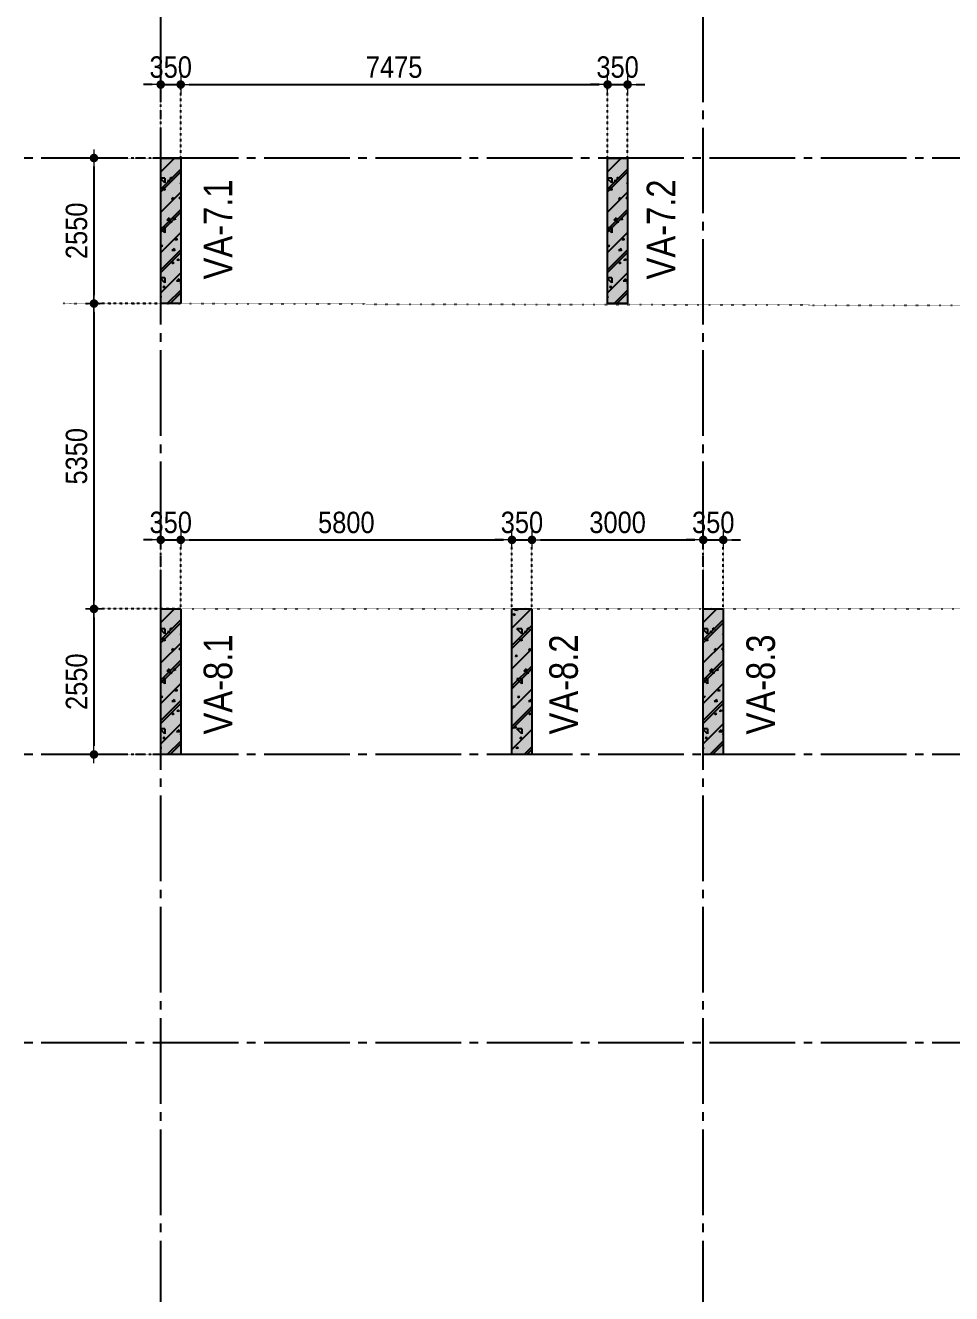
# Model space of a CAD drawing. Header units: millimetres. Extents: x -3973692 to -2843767, y 592734 to 838475.
# Drawn here: x -3122215 to -3105996, y 731136 to 753355 of the extents above; entities that cross this region are included whole.
import ezdxf
from ezdxf.enums import TextEntityAlignment as Align

# ---------------------------------------------------------------- set-up
doc = ezdxf.new("R2010")
doc.units = ezdxf.units.MM
doc.header["$MEASUREMENT"] = 0
doc.header["$PDMODE"] = 3
doc.header["$PDSIZE"] = -20
for name, pattern in [('CHG_XX_Luoi truc-Block A$0$MB_Luoi truc-150-TWA$0$Center101', [13, 10, -1, 1, -1]), ('DIVIDE2', [15.875, 6.35, -3.175, 0, -3.175, 0, -3.175]), ('DOT2', [0.125, 0, -0.125]), ('HIDDEN5', [2.8375, 1.25, -1.5875])]:
    doc.linetypes.add(name, pattern=pattern)
doc.layers.get('0').update_dxf_attribs({"lineweight": 9})
doc.layers.get('Defpoints').update_dxf_attribs({"color": 10, "lineweight": 0})
for name, color, linetype, lineweight in [("'S_General_Dim_1", 1, 'Continuous', 18), ("'S_General_Divide_3 Intermediate", 3, 'DIVIDE2', 40), ('CHG_XX_Cot_Block A-T4-7$0$DBAO', 3, 'Continuous', 13), ('TEXT', 7, 'Continuous', 15)]:
    doc.layers.add(name, color=color, linetype=linetype, lineweight=lineweight)
for name, color, linetype in [('CHG_XX_Cot_Block A-T4-7$0$mb_cot tang 9-13 twa$0$Concrete Hatch', 218, 'Continuous'), ('CHG_XX_Cot_Block A-T4-7$0$mb_cot tang 9-13 twa$0$Concrete Line', 6, 'Continuous'), ('CHG_XX_Cot_Block A-T4-7$0$mb_cot tang 9-13 twa$0$Concrete Solid', 216, 'Continuous'), ('CHG_XX_Luoi truc-Block A$0$MB_Luoi truc-150-TWA$0$Grid', 34, 'Continuous'), ('CHG_XX_Luoi truc-Block A$0$MB_Luoi truc-150-TWA$0$Grid Line', 251, 'CHG_XX_Luoi truc-Block A$0$MB_Luoi truc-150-TWA$0$Center101'), ('dim', 1, 'Continuous')]:
    doc.layers.add(name, color=color, linetype=linetype)
doc.styles.add('arial', font='arial.ttf', dxfattribs={"width": 0.85})
doc.styles.add('CHG_XX_Luoi truc-Block A$0$MB_Luoi truc-150-TWA$0$Grid A-F$0$VNI-HelveCB', font='')
doc.styles.add('TTP-HelCon', font='')
doc.styles.get('CHG_XX_Luoi truc-Block A$0$MB_Luoi truc-150-TWA$0$Grid A-F$0$VNI-HelveCB').set_extended_font_data('VNI-Helve-Condense', bold=True)
doc.styles.get('TTP-HelCon').set_extended_font_data('VNI-Helve-Condense')
doc.dimstyles.new('150', dxfattribs={"dimscale": 150, "dimtxt": 2.5, "dimasz": 1, "dimexe": 0, "dimexo": 0, "dimgap": 0.75, "dimtad": 1, "dimdec": 0, "dimzin": 9, "dimdsep": 46, "dimtxsty": 'arial', "dimblk1": 'DIMDOT', "dimblk2": 'DIMDOT', "dimsah": 1, "dimcen": 2, "dimdle": 3, "dimclre": 8, "dimclrt": 2, "dimadec": 0, "dimazin": 0, "dimtfac": 1, "dimtdec": 0, "dimtix": 1, "dimtmove": 2, "dimatfit": 3, "dimldrblk": 'DIMPIJL', "dimfxl": 1, "dimtvp": 1.8, "dimtolj": 1, "dimtzin": 0, "dimarcsym": 0})

# ---------------------------------------------------------------- blocks, each defined once
blk = doc.blocks.new('*U3016')
at = {"layer": 'CHG_XX_Luoi truc-Block A$0$MB_Luoi truc-150-TWA$0$Grid Line'}
blk.add_line((0, 0), (0, 467), dxfattribs=at)
at = {"layer": 'CHG_XX_Luoi truc-Block A$0$MB_Luoi truc-150-TWA$0$Grid', "lineweight": -2, "style": 'CHG_XX_Luoi truc-Block A$0$MB_Luoi truc-150-TWA$0$Grid A-F$0$VNI-HelveCB'}
for tag, p in [('GRIDSUB', (0, 476)), ('GRID', (0, -9))]:
    blk.add_attdef(tag, text='', height=5, dxfattribs=at).set_placement(p, align=Align.MIDDLE)
blk = doc.blocks.new('*U3014')
at = {"layer": 'CHG_XX_Luoi truc-Block A$0$MB_Luoi truc-150-TWA$0$Grid Line'}
blk.add_line((0, 0), (0, 404), dxfattribs=at)
at = {"layer": 'CHG_XX_Luoi truc-Block A$0$MB_Luoi truc-150-TWA$0$Grid', "lineweight": -2, "style": 'CHG_XX_Luoi truc-Block A$0$MB_Luoi truc-150-TWA$0$Grid A-F$0$VNI-HelveCB'}
for tag, p in [('GRIDSUB', (0, 413)), ('GRID', (0, -9))]:
    blk.add_attdef(tag, text='', height=5, dxfattribs=at).set_placement(p, align=Align.MIDDLE)
blk = doc.blocks.new('CHG_XX_Luoi truc-Block A')
at = {"layer": 'CHG_XX_Luoi truc-Block A$0$MB_Luoi truc-150-TWA$0$Grid', "xscale": 150, "yscale": 150, "zscale": 150}
for p in [(28650, 87440.7), (38150, 87440.7)]:
    blk.add_blockref('*U3016', p, dxfattribs=at)
at = {"layer": 'CHG_XX_Luoi truc-Block A$0$MB_Luoi truc-150-TWA$0$Grid', "xscale": -150, "yscale": 150, "zscale": 150, "rotation": 90}
for p in [(57309.5, 141059.6), (57309.5, 130609.6), (57309.5, 125559.6)]:
    blk.add_blockref('*U3014', p, dxfattribs=at)
blk = doc.blocks.new('CHG_XX_Cot_Block A-T4-7')
at = {"layer": 'CHG_XX_Cot_Block A-T4-7$0$mb_cot tang 9-13 twa$0$Concrete Solid'}
for points in [[(8043602, 1226633), (8043952, 1226633), (8043952, 1224083), (8043602, 1224083)], [(8051427, 1226633), (8051777, 1226633), (8051777, 1224083), (8051427, 1224083)], [(8043602, 1218734), (8043952, 1218734), (8043952, 1216184), (8043602, 1216184)], [(8049752, 1218734), (8050102, 1218734), (8050102, 1216184), (8049752, 1216184)], [(8053102, 1218734), (8053452, 1218734), (8053452, 1216184), (8053102, 1216184)]]:
    blk.add_hatch(color=256, dxfattribs=at).paths.add_polyline_path(points)
at = {"layer": 'CHG_XX_Cot_Block A-T4-7$0$mb_cot tang 9-13 twa$0$Concrete Hatch'}
for p, q in [((8043842, 1226633), (8043602, 1226394)), ((8043761, 1226629), (8043739, 1226633)), ((8043760, 1226633), (8043761, 1226629)), ((8051667, 1226633), (8051427, 1226394)), ((8051586, 1226629), (8051564, 1226633)), ((8051585, 1226633), (8051586, 1226629)), ((8043952, 1226440), (8043602, 1226090)), ((8043952, 1226390), (8043602, 1226040)), ((8043790, 1226301), (8043761, 1226277)), ((8043790, 1226301), (8043792, 1226271)), ((8051777, 1226440), (8051427, 1226090)), ((8051777, 1226390), (8051427, 1226040)), ((8051615, 1226301), (8051586, 1226277)), ((8051615, 1226301), (8051617, 1226271)), ((8043677, 1226283), (8043602, 1226283)), ((8043677, 1226196), (8043602, 1226271)), ((8043670, 1226117), (8043629, 1226078)), ((8043676, 1226073), (8043629, 1226078)), ((8043670, 1226117), (8043676, 1226073)), ((8043677, 1226283), (8043677, 1226196)), ((8043737, 1226252), (8043724, 1226217)), ((8043754, 1226227), (8043724, 1226217)), ((8043737, 1226252), (8043754, 1226227)), ((8043792, 1226271), (8043761, 1226277)), ((8043952, 1226196), (8043940, 1226196)), ((8043952, 1226183), (8043940, 1226196)), ((8051502, 1226283), (8051427, 1226283)), ((8051502, 1226196), (8051427, 1226271)), ((8051495, 1226117), (8051454, 1226078)), ((8051501, 1226073), (8051454, 1226078)), ((8051495, 1226117), (8051501, 1226073)), ((8051502, 1226283), (8051502, 1226196)), ((8051562, 1226252), (8051549, 1226217)), ((8051579, 1226227), (8051549, 1226217)), ((8051562, 1226252), (8051579, 1226227)), ((8051617, 1226271), (8051586, 1226277)), ((8051777, 1226196), (8051765, 1226196)), ((8051777, 1226183), (8051765, 1226196)), ((8043952, 1226037), (8043602, 1225687)), ((8043821, 1225942), (8043792, 1225918)), ((8043823, 1225912), (8043792, 1225918)), ((8043821, 1225942), (8043823, 1225912)), ((8043939, 1225953), (8043925, 1225918)), ((8043952, 1225928), (8043925, 1225918)), ((8043939, 1225953), (8043952, 1225933)), ((8051777, 1226037), (8051427, 1225687)), ((8051646, 1225942), (8051617, 1225918)), ((8051648, 1225912), (8051617, 1225918)), ((8051646, 1225942), (8051648, 1225912)), ((8051764, 1225953), (8051750, 1225918)), ((8051777, 1225928), (8051750, 1225918)), ((8051764, 1225953), (8051777, 1225933)), ((8043952, 1225733), (8043602, 1225383)), ((8043952, 1225683), (8043602, 1225333)), ((8051777, 1225733), (8051427, 1225383)), ((8051777, 1225683), (8051427, 1225333)), ((8043677, 1225408), (8043602, 1225408)), ((8043677, 1225408), (8043677, 1225321)), ((8043752, 1225583), (8043712, 1225544)), ((8043759, 1225539), (8043712, 1225544)), ((8043752, 1225583), (8043759, 1225539)), ((8043777, 1225533), (8043764, 1225498)), ((8043794, 1225508), (8043764, 1225498)), ((8043777, 1225533), (8043794, 1225508)), ((8043852, 1225583), (8043824, 1225559)), ((8043855, 1225553), (8043824, 1225559)), ((8043852, 1225583), (8043855, 1225553)), ((8051502, 1225408), (8051427, 1225408)), ((8051502, 1225408), (8051502, 1225321)), ((8051577, 1225583), (8051537, 1225544)), ((8051584, 1225539), (8051537, 1225544)), ((8051577, 1225583), (8051584, 1225539)), ((8051602, 1225533), (8051589, 1225498)), ((8051619, 1225508), (8051589, 1225498)), ((8051602, 1225533), (8051619, 1225508)), ((8051677, 1225583), (8051649, 1225559)), ((8051680, 1225553), (8051649, 1225559)), ((8051677, 1225583), (8051680, 1225553)), ((8043677, 1225321), (8043602, 1225396)), ((8043952, 1225330), (8043602, 1224980)), ((8043884, 1225225), (8043855, 1225201)), ((8043886, 1225195), (8043855, 1225201)), ((8043884, 1225225), (8043886, 1225195)), ((8043952, 1225321), (8043940, 1225321)), ((8043952, 1225308), (8043940, 1225321)), ((8051502, 1225321), (8051427, 1225396)), ((8051777, 1225330), (8051427, 1224980)), ((8051709, 1225225), (8051680, 1225201)), ((8051711, 1225195), (8051680, 1225201)), ((8051709, 1225225), (8051711, 1225195)), ((8051777, 1225321), (8051765, 1225321)), ((8051777, 1225308), (8051765, 1225321)), ((8043952, 1225026), (8043602, 1224676)), ((8043952, 1224976), (8043602, 1224626)), ((8043616, 1225113), (8043603, 1225078)), ((8043633, 1225088), (8043603, 1225078)), ((8043616, 1225113), (8043633, 1225088)), ((8043835, 1225050), (8043794, 1225011)), ((8043842, 1225005), (8043794, 1225011)), ((8043835, 1225050), (8043842, 1225005)), ((8051777, 1225026), (8051427, 1224676)), ((8051777, 1224976), (8051427, 1224626)), ((8051441, 1225113), (8051428, 1225078)), ((8051458, 1225088), (8051428, 1225078)), ((8051441, 1225113), (8051458, 1225088)), ((8051660, 1225050), (8051619, 1225011)), ((8051667, 1225005), (8051619, 1225011)), ((8051660, 1225050), (8051667, 1225005)), ((8043817, 1224815), (8043804, 1224780)), ((8043834, 1224790), (8043804, 1224780)), ((8043817, 1224815), (8043834, 1224790)), ((8043915, 1224866), (8043886, 1224842)), ((8043918, 1224836), (8043886, 1224842)), ((8043915, 1224866), (8043918, 1224836)), ((8051642, 1224815), (8051629, 1224780)), ((8051659, 1224790), (8051629, 1224780)), ((8051642, 1224815), (8051659, 1224790)), ((8051740, 1224866), (8051711, 1224842)), ((8051743, 1224836), (8051711, 1224842)), ((8051740, 1224866), (8051743, 1224836)), ((8043952, 1224623), (8043602, 1224273)), ((8043677, 1224533), (8043602, 1224533)), ((8043677, 1224446), (8043602, 1224521)), ((8043677, 1224533), (8043677, 1224446)), ((8043918, 1224516), (8043877, 1224477)), ((8043918, 1224516), (8043925, 1224472)), ((8051777, 1224623), (8051427, 1224273)), ((8051502, 1224533), (8051427, 1224533)), ((8051502, 1224446), (8051427, 1224521)), ((8051502, 1224533), (8051502, 1224446)), ((8051743, 1224516), (8051702, 1224477)), ((8051743, 1224516), (8051750, 1224472)), ((8043656, 1224395), (8043643, 1224360)), ((8043673, 1224370), (8043643, 1224360)), ((8043656, 1224395), (8043673, 1224370)), ((8043952, 1224319), (8043716, 1224083)), ((8043925, 1224472), (8043877, 1224477)), ((8043946, 1224507), (8043918, 1224483)), ((8043949, 1224478), (8043918, 1224483)), ((8043952, 1224446), (8043940, 1224446)), ((8043952, 1224433), (8043940, 1224446)), ((8043946, 1224507), (8043949, 1224478)), ((8051481, 1224395), (8051468, 1224360)), ((8051498, 1224370), (8051468, 1224360)), ((8051481, 1224395), (8051498, 1224370)), ((8051777, 1224319), (8051541, 1224083)), ((8051750, 1224472), (8051702, 1224477)), ((8051771, 1224507), (8051743, 1224483)), ((8051774, 1224478), (8051743, 1224483)), ((8051777, 1224446), (8051765, 1224446)), ((8051777, 1224433), (8051765, 1224446)), ((8051771, 1224507), (8051774, 1224478)), ((8043602, 1224211), (8043604, 1224188)), ((8043604, 1224188), (8043602, 1224189)), ((8043952, 1224269), (8043766, 1224083)), ((8043857, 1224096), (8043852, 1224083)), ((8043857, 1224096), (8043866, 1224083)), ((8043952, 1224127), (8043949, 1224125)), ((8043952, 1224124), (8043949, 1224125)), ((8051427, 1224211), (8051429, 1224188)), ((8051429, 1224188), (8051427, 1224189)), ((8051777, 1224269), (8051591, 1224083)), ((8051682, 1224096), (8051677, 1224083)), ((8051682, 1224096), (8051691, 1224083)), ((8051777, 1224127), (8051774, 1224125)), ((8051777, 1224124), (8051774, 1224125)), ((8043842, 1218734), (8043602, 1218494)), ((8043952, 1218541), (8043602, 1218191)), ((8043761, 1218730), (8043739, 1218734)), ((8043760, 1218734), (8043761, 1218730)), ((8050092, 1218734), (8049752, 1218394)), ((8049786, 1218651), (8049772, 1218616)), ((8049803, 1218626), (8049772, 1218616)), ((8049786, 1218651), (8049803, 1218626)), ((8049819, 1218734), (8049796, 1218712)), ((8049844, 1218707), (8049796, 1218712)), ((8049839, 1218734), (8049844, 1218707)), ((8050011, 1218730), (8049989, 1218734)), ((8050010, 1218734), (8050011, 1218730)), ((8053342, 1218734), (8053102, 1218494)), ((8053452, 1218541), (8053102, 1218191)), ((8053261, 1218730), (8053239, 1218734)), ((8053260, 1218734), (8053261, 1218730)), ((8043952, 1218491), (8043602, 1218141)), ((8043677, 1218384), (8043602, 1218384)), ((8043677, 1218296), (8043602, 1218371)), ((8043677, 1218384), (8043677, 1218296)), ((8043737, 1218352), (8043724, 1218317)), ((8043754, 1218327), (8043724, 1218317)), ((8043737, 1218352), (8043754, 1218327)), ((8043790, 1218401), (8043761, 1218377)), ((8043792, 1218371), (8043761, 1218377)), ((8043790, 1218401), (8043792, 1218371)), ((8043952, 1218296), (8043940, 1218296)), ((8043952, 1218284), (8043940, 1218296)), ((8050102, 1218441), (8049752, 1218091)), ((8050102, 1218391), (8049752, 1218041)), ((8049927, 1218384), (8049840, 1218384)), ((8049927, 1218296), (8049840, 1218384)), ((8049927, 1218384), (8049927, 1218296)), ((8049987, 1218352), (8049974, 1218317)), ((8050004, 1218327), (8049974, 1218317)), ((8049987, 1218352), (8050004, 1218327)), ((8050040, 1218401), (8050011, 1218377)), ((8050042, 1218371), (8050011, 1218377)), ((8050040, 1218401), (8050042, 1218371)), ((8053452, 1218491), (8053102, 1218141)), ((8053177, 1218384), (8053102, 1218384)), ((8053177, 1218296), (8053102, 1218371)), ((8053177, 1218384), (8053177, 1218296)), ((8053237, 1218352), (8053224, 1218317)), ((8053254, 1218327), (8053224, 1218317)), ((8053237, 1218352), (8053254, 1218327)), ((8053290, 1218401), (8053261, 1218377)), ((8053292, 1218371), (8053261, 1218377)), ((8053290, 1218401), (8053292, 1218371)), ((8053452, 1218296), (8053440, 1218296)), ((8053452, 1218284), (8053440, 1218296)), ((8043952, 1218137), (8043602, 1217787)), ((8043670, 1218217), (8043629, 1218178)), ((8043676, 1218173), (8043629, 1218178)), ((8043670, 1218217), (8043676, 1218173)), ((8049920, 1218217), (8049879, 1218178)), ((8049926, 1218173), (8049879, 1218178)), ((8049920, 1218217), (8049926, 1218173)), ((8053452, 1218137), (8053102, 1217787)), ((8053170, 1218217), (8053129, 1218178)), ((8053176, 1218173), (8053129, 1218178)), ((8053170, 1218217), (8053176, 1218173)), ((8043821, 1218042), (8043792, 1218018)), ((8043823, 1218012), (8043792, 1218018)), ((8043821, 1218042), (8043823, 1218012)), ((8043939, 1218054), (8043925, 1218019)), ((8043952, 1218028), (8043925, 1218019)), ((8043939, 1218054), (8043952, 1218033)), ((8050102, 1218037), (8049752, 1217687)), ((8049826, 1217932), (8049813, 1217897)), ((8049843, 1217907), (8049813, 1217897)), ((8049826, 1217932), (8049843, 1217907)), ((8050071, 1218042), (8050042, 1218018)), ((8050073, 1218012), (8050042, 1218018)), ((8050071, 1218042), (8050073, 1218012)), ((8053321, 1218042), (8053292, 1218018)), ((8053323, 1218012), (8053292, 1218018)), ((8053321, 1218042), (8053323, 1218012)), ((8053439, 1218054), (8053425, 1218019)), ((8053452, 1218028), (8053425, 1218019)), ((8053439, 1218054), (8053452, 1218033)), ((8043952, 1217834), (8043602, 1217484)), ((8043952, 1217784), (8043602, 1217434)), ((8043752, 1217684), (8043712, 1217645)), ((8043759, 1217639), (8043712, 1217645)), ((8043752, 1217684), (8043759, 1217639)), ((8043777, 1217634), (8043764, 1217599)), ((8043777, 1217634), (8043794, 1217609)), ((8043852, 1217684), (8043824, 1217660)), ((8043855, 1217654), (8043824, 1217660)), ((8043852, 1217684), (8043855, 1217654)), ((8050102, 1217734), (8049752, 1217384)), ((8050102, 1217684), (8049752, 1217334)), ((8050002, 1217684), (8049962, 1217645)), ((8050009, 1217639), (8049962, 1217645)), ((8050002, 1217684), (8050009, 1217639)), ((8050027, 1217634), (8050014, 1217599)), ((8050027, 1217634), (8050044, 1217609)), ((8050102, 1217684), (8050074, 1217660)), ((8050102, 1217654), (8050074, 1217660)), ((8053452, 1217834), (8053102, 1217484)), ((8053452, 1217784), (8053102, 1217434)), ((8053252, 1217684), (8053212, 1217645)), ((8053259, 1217639), (8053212, 1217645)), ((8053252, 1217684), (8053259, 1217639)), ((8053277, 1217634), (8053264, 1217599)), ((8053277, 1217634), (8053294, 1217609)), ((8053352, 1217684), (8053324, 1217660)), ((8053355, 1217654), (8053324, 1217660)), ((8053352, 1217684), (8053355, 1217654)), ((8043677, 1217509), (8043602, 1217509)), ((8043677, 1217421), (8043602, 1217496)), ((8043952, 1217430), (8043602, 1217080)), ((8043677, 1217509), (8043677, 1217421)), ((8043794, 1217609), (8043764, 1217599)), ((8043952, 1217421), (8043940, 1217421)), ((8043952, 1217409), (8043940, 1217421)), ((8049927, 1217509), (8049840, 1217509)), ((8049927, 1217421), (8049840, 1217509)), ((8049927, 1217509), (8049927, 1217421)), ((8050044, 1217609), (8050014, 1217599)), ((8053177, 1217509), (8053102, 1217509)), ((8053177, 1217421), (8053102, 1217496)), ((8053452, 1217430), (8053102, 1217080)), ((8053177, 1217509), (8053177, 1217421)), ((8053294, 1217609), (8053264, 1217599)), ((8053452, 1217421), (8053440, 1217421)), ((8053452, 1217409), (8053440, 1217421)), ((8043616, 1217214), (8043603, 1217179)), ((8043633, 1217189), (8043603, 1217179)), ((8043616, 1217214), (8043633, 1217189)), ((8043884, 1217325), (8043855, 1217301)), ((8043886, 1217295), (8043855, 1217301)), ((8043884, 1217325), (8043886, 1217295)), ((8049758, 1217394), (8049752, 1217390)), ((8049760, 1217365), (8049752, 1217366)), ((8050102, 1217330), (8049752, 1216980)), ((8049758, 1217394), (8049760, 1217365)), ((8049866, 1217214), (8049853, 1217179)), ((8049883, 1217189), (8049853, 1217179)), ((8049866, 1217214), (8049883, 1217189)), ((8053116, 1217214), (8053103, 1217179)), ((8053133, 1217189), (8053103, 1217179)), ((8053116, 1217214), (8053133, 1217189)), ((8053384, 1217325), (8053355, 1217301)), ((8053386, 1217295), (8053355, 1217301)), ((8053384, 1217325), (8053386, 1217295)), ((8043952, 1217127), (8043602, 1216777)), ((8043952, 1217077), (8043602, 1216727)), ((8043835, 1217150), (8043794, 1217111)), ((8043842, 1217106), (8043794, 1217111)), ((8043835, 1217150), (8043842, 1217106)), ((8043915, 1216966), (8043886, 1216942)), ((8043915, 1216966), (8043918, 1216937)), ((8050102, 1217027), (8049752, 1216677)), ((8050102, 1216977), (8049752, 1216627)), ((8049789, 1217036), (8049760, 1217012)), ((8049792, 1217006), (8049760, 1217012)), ((8049789, 1217036), (8049792, 1217006)), ((8050085, 1217150), (8050044, 1217111)), ((8050092, 1217106), (8050044, 1217111)), ((8050085, 1217150), (8050092, 1217106)), ((8053452, 1217127), (8053102, 1216777)), ((8053452, 1217077), (8053102, 1216727)), ((8053335, 1217150), (8053294, 1217111)), ((8053342, 1217106), (8053294, 1217111)), ((8053335, 1217150), (8053342, 1217106)), ((8053415, 1216966), (8053386, 1216942)), ((8053415, 1216966), (8053418, 1216937)), ((8043817, 1216915), (8043804, 1216880)), ((8043834, 1216890), (8043804, 1216880)), ((8043817, 1216915), (8043834, 1216890)), ((8043918, 1216937), (8043886, 1216942)), ((8050067, 1216915), (8050054, 1216880)), ((8050084, 1216890), (8050054, 1216880)), ((8050067, 1216915), (8050084, 1216890)), ((8053317, 1216915), (8053304, 1216880)), ((8053334, 1216890), (8053304, 1216880)), ((8053317, 1216915), (8053334, 1216890)), ((8053418, 1216937), (8053386, 1216942)), ((8043952, 1216723), (8043602, 1216373)), ((8043677, 1216634), (8043602, 1216634)), ((8043677, 1216546), (8043602, 1216621)), ((8043677, 1216634), (8043677, 1216546)), ((8043918, 1216616), (8043877, 1216578)), ((8043925, 1216572), (8043877, 1216578)), ((8043918, 1216616), (8043925, 1216572)), ((8043946, 1216608), (8043918, 1216584)), ((8043949, 1216578), (8043918, 1216584)), ((8043952, 1216546), (8043940, 1216546)), ((8043952, 1216534), (8043940, 1216546)), ((8043946, 1216608), (8043949, 1216578)), ((8050102, 1216623), (8049752, 1216273)), ((8049820, 1216677), (8049792, 1216653)), ((8049823, 1216647), (8049792, 1216653)), ((8049820, 1216677), (8049823, 1216647)), ((8049927, 1216634), (8049840, 1216634)), ((8049927, 1216546), (8049840, 1216634)), ((8049927, 1216634), (8049927, 1216546)), ((8053452, 1216723), (8053102, 1216373)), ((8053177, 1216634), (8053102, 1216634)), ((8053177, 1216546), (8053102, 1216621)), ((8053177, 1216634), (8053177, 1216546)), ((8053418, 1216616), (8053377, 1216578)), ((8053425, 1216572), (8053377, 1216578)), ((8053418, 1216616), (8053425, 1216572)), ((8053446, 1216608), (8053418, 1216584)), ((8053449, 1216578), (8053418, 1216584)), ((8053452, 1216546), (8053440, 1216546)), ((8053452, 1216534), (8053440, 1216546)), ((8053446, 1216608), (8053449, 1216578)), ((8043602, 1216312), (8043604, 1216289)), ((8043656, 1216495), (8043643, 1216460)), ((8043673, 1216470), (8043643, 1216460)), ((8043656, 1216495), (8043673, 1216470)), ((8043952, 1216420), (8043716, 1216184)), ((8043952, 1216370), (8043766, 1216184)), ((8049852, 1216319), (8049823, 1216294)), ((8049854, 1216289), (8049823, 1216294)), ((8049852, 1216319), (8049854, 1216289)), ((8049906, 1216495), (8049893, 1216460)), ((8049923, 1216470), (8049893, 1216460)), ((8049906, 1216495), (8049923, 1216470)), ((8050102, 1216320), (8049966, 1216184)), ((8053102, 1216312), (8053104, 1216289)), ((8053156, 1216495), (8053143, 1216460)), ((8053173, 1216470), (8053143, 1216460)), ((8053156, 1216495), (8053173, 1216470)), ((8053452, 1216420), (8053216, 1216184)), ((8053452, 1216370), (8053266, 1216184)), ((8043604, 1216289), (8043602, 1216289)), ((8043857, 1216197), (8043852, 1216184)), ((8043857, 1216197), (8043866, 1216184)), ((8043952, 1216228), (8043949, 1216225)), ((8043952, 1216225), (8043949, 1216225)), ((8050102, 1216270), (8050016, 1216184)), ((8053104, 1216289), (8053102, 1216289)), ((8053357, 1216197), (8053352, 1216184)), ((8053357, 1216197), (8053366, 1216184)), ((8053452, 1216228), (8053449, 1216225)), ((8053452, 1216225), (8053449, 1216225))]:
    blk.add_line(p, q, dxfattribs=at)
at = {"layer": 'CHG_XX_Cot_Block A-T4-7$0$mb_cot tang 9-13 twa$0$Concrete Line'}
for p, q in [((8043602, 1226633), (8043952, 1226633)), ((8043602, 1224083), (8043602, 1226633)), ((8043952, 1226633), (8043952, 1224083)), ((8051427, 1226633), (8051777, 1226633)), ((8051427, 1224083), (8051427, 1226633)), ((8051777, 1226633), (8051777, 1224083)), ((8043952, 1224083), (8043602, 1224083)), ((8051777, 1224083), (8051427, 1224083)), ((8043602, 1218734), (8043952, 1218734)), ((8043602, 1216184), (8043602, 1218734)), ((8043952, 1218734), (8043952, 1216184)), ((8049752, 1218734), (8050102, 1218734)), ((8049752, 1216184), (8049752, 1218734)), ((8050102, 1218734), (8050102, 1216184)), ((8053102, 1218734), (8053452, 1218734)), ((8053102, 1216184), (8053102, 1218734)), ((8053452, 1218734), (8053452, 1216184)), ((8043952, 1216184), (8043602, 1216184)), ((8050102, 1216184), (8049752, 1216184)), ((8053452, 1216184), (8053102, 1216184))]:
    blk.add_line(p, q, dxfattribs=at)
at = {"layer": 'CHG_XX_Cot_Block A-T4-7$0$DBAO'}
blk.add_blockref('CHG_XX_Luoi truc-Block A', (8014952, 1085574), dxfattribs=at)
blk = doc.blocks.new('a')
at = {"layer": 'TEXT', "color": 3, "style": 'TTP-HelCon'}
for s, p in [('VA-7.1', (29902, -13317)), ('VA-7.2', (37661, -13317)), ('VA-8.1', (29902, -21289)), ('VA-8.2', (35954, -21289)), ('VA-8.3', (39406, -21289))]:
    blk.add_text(s, height=500, rotation=90, dxfattribs=at).set_placement(p)
blk = doc.blocks.new('DIMDOT')
for p, q in [((1, 0), (-1, 0)), ((0, -1), (0, 1))]:
    blk.add_line(p, q)
at = {"const_width": 0.5}
blk.add_lwpolyline([(-0.25, 0, 1), (0.25, 0, 1)], format="xyb", close=True, dxfattribs=at)
blk = doc.blocks.new('*D586')
at = {"layer": "'S_General_Dim_1", "color": 8, "linetype": 'HIDDEN5', "lineweight": -2, "transparency": 16777216}
for p, q in [((-3119445, 751031), (-3121014, 751031)), ((-3119445, 748481), (-3121014, 748481))]:
    blk.add_line(p, q, dxfattribs=at)
at = {"layer": "'S_General_Dim_1", "color": 0, "lineweight": -2, "transparency": 16777216}
blk.add_line((-3121014, 750881), (-3121014, 748631), dxfattribs=at)
at = {"layer": 'Defpoints', "color": 0, "transparency": 16777216}
for p in [(-3119445, 751031), (-3121014, 748481), (-3119445, 748481)]:
    blk.add_point(p, dxfattribs=at)
at = {"layer": "'S_General_Dim_1", "color": 0, "lineweight": -2, "transparency": 16777216, "xscale": 150, "yscale": 150, "zscale": 150}
for p, rotation in [((-3121014, 751031), 90), ((-3121014, 748481), 270)]:
    blk.add_blockref('DIMDOT', p, dxfattribs=dict(at, rotation=rotation))
at = {"layer": "'S_General_Dim_1", "color": 2, "transparency": 16777216, "insert": (-3121318, 749756), "char_height": 375, "attachment_point": 5, "rotation": 90, "style": 'arial'}
blk.add_mtext('\\A1;2550', dxfattribs=at)
blk = doc.blocks.new('DIMPIJL')
at = {"linetype": 'ByBlock'}
blk.add_solid([(-2.5, 0.42), (-2.5, -0.42), (0, 0)], dxfattribs=at)
blk = doc.blocks.new('*D587')
at = {"layer": "'S_General_Dim_1", "color": 8, "linetype": 'HIDDEN5', "lineweight": -2, "transparency": 16777216}
for p, q in [((-3119445, 748481), (-3121014, 748481)), ((-3119445, 743131), (-3121014, 743131))]:
    blk.add_line(p, q, dxfattribs=at)
at = {"layer": "'S_General_Dim_1", "color": 0, "lineweight": -2, "transparency": 16777216}
blk.add_line((-3121014, 748331), (-3121014, 743281), dxfattribs=at)
at = {"layer": 'Defpoints', "color": 0, "transparency": 16777216}
for p in [(-3119445, 748481), (-3121014, 743131), (-3119445, 743131)]:
    blk.add_point(p, dxfattribs=at)
at = {"layer": "'S_General_Dim_1", "color": 0, "lineweight": -2, "transparency": 16777216, "xscale": 150, "yscale": 150, "zscale": 150}
for p, rotation in [((-3121014, 748481), 90), ((-3121014, 743131), 270)]:
    blk.add_blockref('DIMDOT', p, dxfattribs=dict(at, rotation=rotation))
at = {"layer": "'S_General_Dim_1", "color": 2, "transparency": 16777216, "insert": (-3121318, 745806), "char_height": 375, "attachment_point": 5, "rotation": 90, "style": 'arial'}
blk.add_mtext('\\A1;5350', dxfattribs=at)
blk = doc.blocks.new('*D588')
at = {"layer": "'S_General_Dim_1", "color": 8, "linetype": 'HIDDEN5', "lineweight": -2, "transparency": 16777216}
for p, q in [((-3119445, 743131), (-3121014, 743131)), ((-3119445, 740581), (-3121014, 740581))]:
    blk.add_line(p, q, dxfattribs=at)
at = {"layer": "'S_General_Dim_1", "color": 0, "lineweight": -2, "transparency": 16777216}
blk.add_line((-3121014, 742981), (-3121014, 740731), dxfattribs=at)
at = {"layer": 'Defpoints', "color": 0, "transparency": 16777216}
for p in [(-3119445, 743131), (-3121014, 740581), (-3119445, 740581)]:
    blk.add_point(p, dxfattribs=at)
at = {"layer": "'S_General_Dim_1", "color": 0, "lineweight": -2, "transparency": 16777216, "xscale": 150, "yscale": 150, "zscale": 150}
for p, rotation in [((-3121014, 743131), 90), ((-3121014, 740581), 270)]:
    blk.add_blockref('DIMDOT', p, dxfattribs=dict(at, rotation=rotation))
at = {"layer": "'S_General_Dim_1", "color": 2, "transparency": 16777216, "insert": (-3121318, 741856), "char_height": 375, "attachment_point": 5, "rotation": 90, "style": 'arial'}
blk.add_mtext('\\A1;2550', dxfattribs=at)
blk = doc.blocks.new('*D589')
at = {"layer": "'S_General_Dim_1", "color": 0, "lineweight": -2, "transparency": 16777216}
for p, q in [((-3119995, 752318), (-3120145, 752318)), ((-3119845, 752318), (-3119495, 752318)), ((-3119345, 752318), (-3119195, 752318))]:
    blk.add_line(p, q, dxfattribs=at)
at = {"layer": "'S_General_Dim_1", "color": 8, "linetype": 'HIDDEN5', "lineweight": -2, "transparency": 16777216}
for p, q in [((-3119845, 751031), (-3119845, 752318)), ((-3119495, 751031), (-3119495, 752318))]:
    blk.add_line(p, q, dxfattribs=at)
at = {"layer": 'Defpoints', "color": 0, "transparency": 16777216}
for p in [(-3119495, 752318), (-3119845, 751031), (-3119495, 751031)]:
    blk.add_point(p, dxfattribs=at)
at = {"layer": "'S_General_Dim_1", "color": 0, "lineweight": -2, "transparency": 16777216, "xscale": 150, "yscale": 150, "zscale": 150}
blk.add_blockref('DIMDOT', (-3119845, 752318), dxfattribs=at)
at = {"layer": "'S_General_Dim_1", "color": 0, "lineweight": -2, "transparency": 16777216, "xscale": 150, "yscale": 150, "zscale": 150, "rotation": 180}
blk.add_blockref('DIMDOT', (-3119495, 752318), dxfattribs=at)
at = {"layer": "'S_General_Dim_1", "color": 2, "transparency": 16777216, "insert": (-3119670, 752622), "char_height": 375, "attachment_point": 5, "style": 'arial'}
blk.add_mtext('\\A1;350', dxfattribs=at)
blk = doc.blocks.new('*D590')
at = {"layer": "'S_General_Dim_1", "color": 8, "linetype": 'HIDDEN5', "lineweight": -2, "transparency": 16777216}
for p, q in [((-3119495, 751031), (-3119495, 752318)), ((-3112020, 751031), (-3112020, 752318))]:
    blk.add_line(p, q, dxfattribs=at)
at = {"layer": "'S_General_Dim_1", "color": 0, "lineweight": -2, "transparency": 16777216}
blk.add_line((-3119345, 752318), (-3112170, 752318), dxfattribs=at)
at = {"layer": 'Defpoints', "color": 0, "transparency": 16777216}
for p in [(-3112020, 752318), (-3119495, 751031), (-3112020, 751031)]:
    blk.add_point(p, dxfattribs=at)
at = {"layer": "'S_General_Dim_1", "color": 0, "lineweight": -2, "transparency": 16777216, "xscale": 150, "yscale": 150, "zscale": 150, "rotation": 180}
blk.add_blockref('DIMDOT', (-3119495, 752318), dxfattribs=at)
at = {"layer": "'S_General_Dim_1", "color": 0, "lineweight": -2, "transparency": 16777216, "xscale": 150, "yscale": 150, "zscale": 150}
blk.add_blockref('DIMDOT', (-3112020, 752318), dxfattribs=at)
at = {"layer": "'S_General_Dim_1", "color": 2, "transparency": 16777216, "insert": (-3115758, 752621), "char_height": 375, "attachment_point": 5, "style": 'arial'}
blk.add_mtext('\\A1;7475', dxfattribs=at)
blk = doc.blocks.new('*D591')
at = {"layer": "'S_General_Dim_1", "color": 0, "lineweight": -2, "transparency": 16777216}
for p, q in [((-3112170, 752318), (-3112320, 752318)), ((-3112020, 752318), (-3111670, 752318)), ((-3111520, 752318), (-3111370, 752318))]:
    blk.add_line(p, q, dxfattribs=at)
at = {"layer": "'S_General_Dim_1", "color": 8, "linetype": 'HIDDEN5', "lineweight": -2, "transparency": 16777216}
for p, q in [((-3112020, 751031), (-3112020, 752318)), ((-3111670, 751031), (-3111670, 752318))]:
    blk.add_line(p, q, dxfattribs=at)
at = {"layer": 'Defpoints', "color": 0, "transparency": 16777216}
for p in [(-3111670, 752318), (-3112020, 751031), (-3111670, 751031)]:
    blk.add_point(p, dxfattribs=at)
at = {"layer": "'S_General_Dim_1", "color": 0, "lineweight": -2, "transparency": 16777216, "xscale": 150, "yscale": 150, "zscale": 150}
blk.add_blockref('DIMDOT', (-3112020, 752318), dxfattribs=at)
at = {"layer": "'S_General_Dim_1", "color": 0, "lineweight": -2, "transparency": 16777216, "xscale": 150, "yscale": 150, "zscale": 150, "rotation": 180}
blk.add_blockref('DIMDOT', (-3111670, 752318), dxfattribs=at)
at = {"layer": "'S_General_Dim_1", "color": 2, "transparency": 16777216, "insert": (-3111845, 752622), "char_height": 375, "attachment_point": 5, "style": 'arial'}
blk.add_mtext('\\A1;350', dxfattribs=at)
blk = doc.blocks.new('*D596')
at = {"layer": "'S_General_Dim_1", "color": 0, "lineweight": -2, "transparency": 16777216}
for p, q in [((-3119995, 744341), (-3120145, 744341)), ((-3119845, 744341), (-3119495, 744341)), ((-3119345, 744341), (-3119195, 744341))]:
    blk.add_line(p, q, dxfattribs=at)
at = {"layer": "'S_General_Dim_1", "color": 8, "linetype": 'HIDDEN5', "lineweight": -2, "transparency": 16777216}
for p, q in [((-3119845, 743131), (-3119845, 744341)), ((-3119495, 743131), (-3119495, 744341))]:
    blk.add_line(p, q, dxfattribs=at)
at = {"layer": 'Defpoints', "color": 0, "transparency": 16777216}
for p in [(-3119495, 744341), (-3119845, 743131), (-3119495, 743131)]:
    blk.add_point(p, dxfattribs=at)
at = {"layer": "'S_General_Dim_1", "color": 0, "lineweight": -2, "transparency": 16777216, "xscale": 150, "yscale": 150, "zscale": 150}
blk.add_blockref('DIMDOT', (-3119845, 744341), dxfattribs=at)
at = {"layer": "'S_General_Dim_1", "color": 0, "lineweight": -2, "transparency": 16777216, "xscale": 150, "yscale": 150, "zscale": 150, "rotation": 180}
blk.add_blockref('DIMDOT', (-3119495, 744341), dxfattribs=at)
at = {"layer": "'S_General_Dim_1", "color": 2, "transparency": 16777216, "insert": (-3119670, 744645), "char_height": 375, "attachment_point": 5, "style": 'arial'}
blk.add_mtext('\\A1;350', dxfattribs=at)
blk = doc.blocks.new('*D597')
at = {"layer": "'S_General_Dim_1", "color": 8, "linetype": 'HIDDEN5', "lineweight": -2, "transparency": 16777216}
for p, q in [((-3119495, 743131), (-3119495, 744341)), ((-3113695, 743131), (-3113695, 744341))]:
    blk.add_line(p, q, dxfattribs=at)
at = {"layer": "'S_General_Dim_1", "color": 0, "lineweight": -2, "transparency": 16777216}
blk.add_line((-3119345, 744341), (-3113845, 744341), dxfattribs=at)
at = {"layer": 'Defpoints', "color": 0, "transparency": 16777216}
for p in [(-3113695, 744341), (-3119495, 743131), (-3113695, 743131)]:
    blk.add_point(p, dxfattribs=at)
at = {"layer": "'S_General_Dim_1", "color": 0, "lineweight": -2, "transparency": 16777216, "xscale": 150, "yscale": 150, "zscale": 150, "rotation": 180}
blk.add_blockref('DIMDOT', (-3119495, 744341), dxfattribs=at)
at = {"layer": "'S_General_Dim_1", "color": 0, "lineweight": -2, "transparency": 16777216, "xscale": 150, "yscale": 150, "zscale": 150}
blk.add_blockref('DIMDOT', (-3113695, 744341), dxfattribs=at)
at = {"layer": "'S_General_Dim_1", "color": 2, "transparency": 16777216, "insert": (-3116595, 744644), "char_height": 375, "attachment_point": 5, "style": 'arial'}
blk.add_mtext('\\A1;5800', dxfattribs=at)
blk = doc.blocks.new('*D598')
at = {"layer": "'S_General_Dim_1", "color": 0, "lineweight": -2, "transparency": 16777216}
for p, q in [((-3113845, 744341), (-3113995, 744341)), ((-3113695, 744341), (-3113345, 744341)), ((-3113195, 744341), (-3113045, 744341))]:
    blk.add_line(p, q, dxfattribs=at)
at = {"layer": "'S_General_Dim_1", "color": 8, "linetype": 'HIDDEN5', "lineweight": -2, "transparency": 16777216}
for p, q in [((-3113695, 743131), (-3113695, 744341)), ((-3113345, 743131), (-3113345, 744341))]:
    blk.add_line(p, q, dxfattribs=at)
at = {"layer": 'Defpoints', "color": 0, "transparency": 16777216}
for p in [(-3113345, 744341), (-3113695, 743131), (-3113345, 743131)]:
    blk.add_point(p, dxfattribs=at)
at = {"layer": "'S_General_Dim_1", "color": 0, "lineweight": -2, "transparency": 16777216, "xscale": 150, "yscale": 150, "zscale": 150}
blk.add_blockref('DIMDOT', (-3113695, 744341), dxfattribs=at)
at = {"layer": "'S_General_Dim_1", "color": 0, "lineweight": -2, "transparency": 16777216, "xscale": 150, "yscale": 150, "zscale": 150, "rotation": 180}
blk.add_blockref('DIMDOT', (-3113345, 744341), dxfattribs=at)
at = {"layer": "'S_General_Dim_1", "color": 2, "transparency": 16777216, "insert": (-3113520, 744645), "char_height": 375, "attachment_point": 5, "style": 'arial'}
blk.add_mtext('\\A1;350', dxfattribs=at)
blk = doc.blocks.new('*D599')
at = {"layer": "'S_General_Dim_1", "color": 8, "linetype": 'HIDDEN5', "lineweight": -2, "transparency": 16777216}
for p, q in [((-3113345, 743131), (-3113345, 744341)), ((-3110345, 743131), (-3110345, 744341))]:
    blk.add_line(p, q, dxfattribs=at)
at = {"layer": "'S_General_Dim_1", "color": 0, "lineweight": -2, "transparency": 16777216}
blk.add_line((-3113195, 744341), (-3110495, 744341), dxfattribs=at)
at = {"layer": 'Defpoints', "color": 0, "transparency": 16777216}
for p in [(-3110345, 744341), (-3113345, 743131), (-3110345, 743131)]:
    blk.add_point(p, dxfattribs=at)
at = {"layer": "'S_General_Dim_1", "color": 0, "lineweight": -2, "transparency": 16777216, "xscale": 150, "yscale": 150, "zscale": 150, "rotation": 180}
blk.add_blockref('DIMDOT', (-3113345, 744341), dxfattribs=at)
at = {"layer": "'S_General_Dim_1", "color": 0, "lineweight": -2, "transparency": 16777216, "xscale": 150, "yscale": 150, "zscale": 150}
blk.add_blockref('DIMDOT', (-3110345, 744341), dxfattribs=at)
at = {"layer": "'S_General_Dim_1", "color": 2, "transparency": 16777216, "insert": (-3111845, 744645), "char_height": 375, "attachment_point": 5, "style": 'arial'}
blk.add_mtext('\\A1;3000', dxfattribs=at)
blk = doc.blocks.new('*D600')
at = {"layer": "'S_General_Dim_1", "color": 0, "lineweight": -2, "transparency": 16777216}
for p, q in [((-3110495, 744341), (-3110645, 744341)), ((-3110345, 744341), (-3109995, 744341)), ((-3109845, 744341), (-3109695, 744341))]:
    blk.add_line(p, q, dxfattribs=at)
at = {"layer": "'S_General_Dim_1", "color": 8, "linetype": 'HIDDEN5', "lineweight": -2, "transparency": 16777216}
for p, q in [((-3110345, 743131), (-3110345, 744341)), ((-3109995, 743131), (-3109995, 744341))]:
    blk.add_line(p, q, dxfattribs=at)
at = {"layer": 'Defpoints', "color": 0, "transparency": 16777216}
for p in [(-3109995, 744341), (-3110345, 743131), (-3109995, 743131)]:
    blk.add_point(p, dxfattribs=at)
at = {"layer": "'S_General_Dim_1", "color": 0, "lineweight": -2, "transparency": 16777216, "xscale": 150, "yscale": 150, "zscale": 150}
blk.add_blockref('DIMDOT', (-3110345, 744341), dxfattribs=at)
at = {"layer": "'S_General_Dim_1", "color": 0, "lineweight": -2, "transparency": 16777216, "xscale": 150, "yscale": 150, "zscale": 150, "rotation": 180}
blk.add_blockref('DIMDOT', (-3109995, 744341), dxfattribs=at)
at = {"layer": "'S_General_Dim_1", "color": 2, "transparency": 16777216, "insert": (-3110170, 744645), "char_height": 375, "attachment_point": 5, "style": 'arial'}
blk.add_mtext('\\A1;350', dxfattribs=at)

msp = doc.modelspace()

# ---------------------------------------------------------------- linework, layer by layer
at = {"layer": 'dim', "linetype": 'DOT2', "ltscale": 10}
for p, q in [((-3121560.1, 748485.4), (-3103795.2, 748445.3)), ((-3119445.2, 743130.6), (-3103795.2, 743130.8))]:
    msp.add_line(p, q, dxfattribs=at)

# ---------------------------------------------------------------- block references
at = {"layer": "'S_General_Divide_3 Intermediate"}
msp.add_blockref('CHG_XX_Cot_Block A-T4-7', (-11163447.5, -475602.7), dxfattribs=at)
at = {"layer": 'TEXT'}
msp.add_blockref('a', (-3148495.2, 762221), dxfattribs=at)

# ---------------------------------------------------------------- dimensions: what is measured, and where the dimension line sits
at = {"layer": "'S_General_Dim_1"}
for base, p1, p2, picture, middle in [((-3119495.2, 752317.7), (-3119845.2, 751030.6), (-3119495.2, 751031), '*D589', (-3119670.2, 752621.8)), ((-3112020.2, 752317.7), (-3119495.2, 751031), (-3112020.2, 751030.6), '*D590', (-3115757.7, 752620.9)), ((-3111670.2, 752317.7), (-3112020.2, 751030.6), (-3111670.2, 751030.6), '*D591', (-3111845.2, 752621.8)), ((-3119495.2, 744340.5), (-3119845.2, 743130.6), (-3119495.2, 743130.6), '*D596', (-3119670.2, 744644.6)), ((-3113695.2, 744340.5), (-3119495.2, 743130.6), (-3113695.2, 743130.6), '*D597', (-3116595.2, 744644.5)), ((-3113345.2, 744340.5), (-3113695.2, 743130.6), (-3113345.2, 743130.6), '*D598', (-3113520.2, 744644.6)), ((-3110345.2, 744340.5), (-3113345.2, 743130.6), (-3110345.2, 743130.8), '*D599', (-3111845.2, 744644.6)), ((-3109995.2, 744340.5), (-3110345.2, 743130.8), (-3109995.2, 743131), '*D600', (-3110170.2, 744644.6))]:
    dim = msp.add_linear_dim(base=base, p1=p1, p2=p2, dimstyle='150', dxfattribs=at)
    dim.commit()
    dim.dimension.update_dxf_attribs({"geometry": picture, "text_midpoint": middle})
for base, p1, p2, picture, middle in [((-3121014, 748480.6), (-3119445.2, 751030.6), (-3119445.2, 748480.6), '*D586', (-3121318, 749755.6)), ((-3121014, 743130.6), (-3119445.2, 748480.6), (-3119445.2, 743130.6), '*D587', (-3121318.1, 745805.6)), ((-3121014, 740580.6), (-3119445.2, 743130.6), (-3119445.2, 740580.6), '*D588', (-3121318, 741855.6))]:
    dim = msp.add_linear_dim(base=base, p1=p1, p2=p2, angle=90, dimstyle='150', dxfattribs=at)
    dim.commit()
    dim.dimension.update_dxf_attribs({"geometry": picture, "text_midpoint": middle})

doc.saveas('drawing.dxf')
